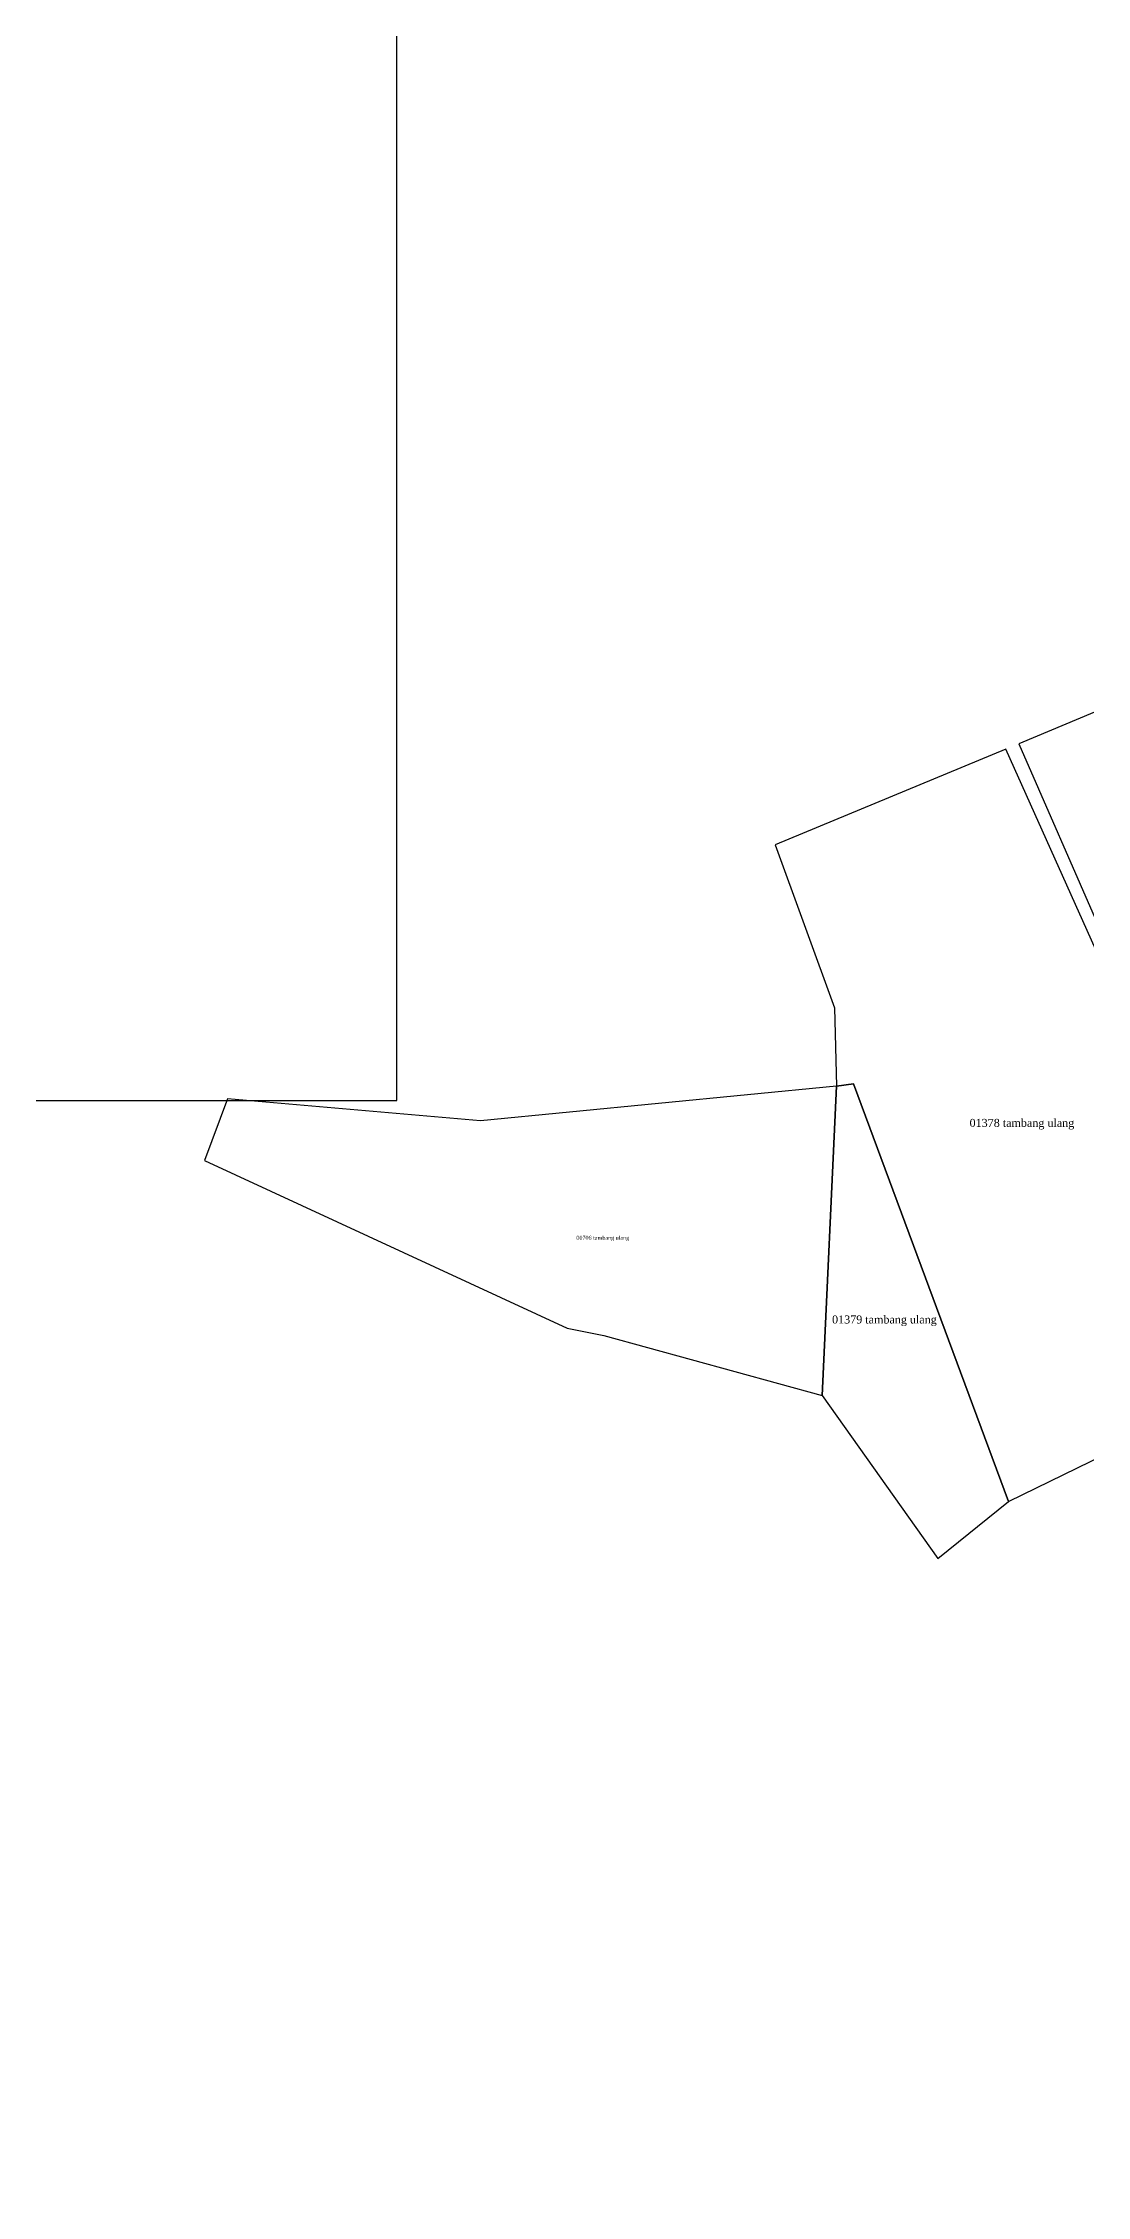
# Model space of a CAD drawing. Extents: x 112679 to 115315, y 1093188 to 1107835.
# Drawn here: x 113912 to 114173, y 1093726 to 1094264 of the extents above; entities that cross this region are included whole.
import ezdxf
from ezdxf.enums import TextEntityAlignment as Align

# ---------------------------------------------------------------- set-up
doc = ezdxf.new("R2010")
doc.units = 0
doc.header["$MEASUREMENT"] = 0
for name, color, linetype in [('020100', 7, 'CONTINUOUS'), ('080201', 7, 'CONTINUOUS'), ('tn_lai', 7, 'CONTINUOUS')]:
    doc.layers.add(name, color=color, linetype=linetype)
doc.styles.get("Standard").update_dxf_attribs({"font": 'times.ttf', "height": 4})
picture_1 = doc.add_image_def('image1.jpg', size_in_pixel=(6552, 8121))

msp = doc.modelspace()

# ---------------------------------------------------------------- linework, layer by layer
at = {"layer": '020100', "color": 5, "linetype": 'Continuous'}
for points in [[(114175.8, 1094042.78), (114251.62, 1094076.25), (114231.22, 1094120.79), (114155.54, 1094089.11), (114175.8, 1094042.78)], [(114109.98, 1094003.54), (114114.22, 1094004.13), (114152.93, 1093899.79), (114221.59, 1093933.29), (114152.31, 1094087.78), (114094.65, 1094063.85), (114109.46, 1094023.15), (114109.98, 1094003.54)], [(114109.98, 1094003.54), (114020.96, 1093994.92), (113957.69, 1094000.38), (113951.96, 1093985.02), (114042.62, 1093943.05), (114051.77, 1093941.22), (114106.35, 1093926.29), (114109.98, 1094003.54)], [(114109.98, 1094003.54), (114106.35, 1093926.29), (114135.3, 1093885.51), (114152.93, 1093899.79), (114114.22, 1094004.13), (114109.98, 1094003.54)]]:
    msp.add_lwpolyline(points, dxfattribs=at)
at = {"layer": 'tn_lai', "color": 5, "linetype": 'Continuous'}
for p, q in [((114000, 1094000), (114000, 1094500)), ((113500, 1094000), (114000, 1094000))]:
    msp.add_line(p, q, dxfattribs=at)

# ---------------------------------------------------------------- texts
at = {"layer": '080201', "color": 5, "linetype": 'Continuous'}
for s, height, p in [('01378 tambang ulang', 2, (114156.31, 1093993.38)), ('00706 tambang ulang', 1, (114051.52, 1093965.16)), ('01379 tambang ulang', 2, (114121.93, 1093944.25))]:
    msp.add_text(s, height=height, dxfattribs=at).set_placement(p, align=Align.CENTER)

# ---------------------------------------------------------------- pictures from other files: only their frames are drawn
at = {"layer": 'tn_lai', "color": 2, "linetype": 'Continuous'}
image = msp.add_image(picture_1, insert=(112679.19, 1095276.05), size_in_units=(2087.86, 2587.84), rotation=-90, dxfattribs=at)
image.dxf.flags = 7

doc.saveas('drawing.dxf')
